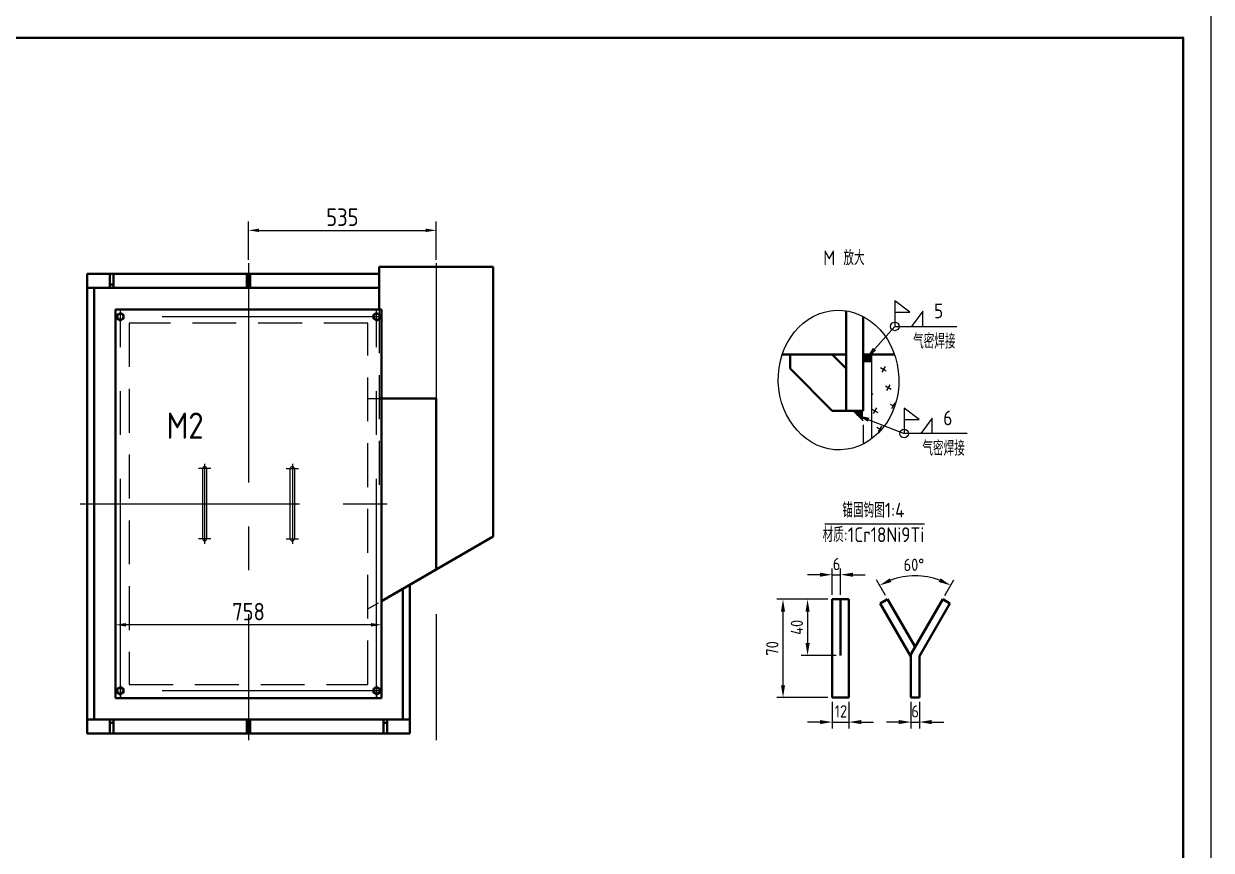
# Model space of a CAD drawing. Header units: millimetres. Extents: x 52110 to 400893, y -153728 to 31997.
# Drawn here: x 366107 to 369491, y -15738 to -13382 of the extents above; entities that cross this region are included whole.
import ezdxf

# ---------------------------------------------------------------- set-up
doc = ezdxf.new("R2010")
doc.units = ezdxf.units.MM
doc.header["$LTSCALE"] = 500
for name, pattern in [('CENTER', [2, 1.25, -0.25, 0.25, -0.25]), ('DASHED2', [0.375, 0.25, -0.125]), ('PHANTOM2', [1.25, 0.625, -0.125, 0.125, -0.125, 0.125, -0.125])]:
    doc.linetypes.add(name, pattern=pattern)
for name, color, linetype, lineweight in [('2D', 4, 'PHANTOM2', 20), ('BIAOZHU', 3, 'Continuous', 25), ('POU', 4, 'Continuous', 20), ('SHI', 7, 'Continuous', 40), ('SW', 8, 'Continuous', 20), ('WEN', 3, 'Continuous', 20), ('XI', 2, 'Continuous', 20), ('XU', 6, 'DASHED2', 20), ('ZHONG', 1, 'CENTER', 20)]:
    doc.layers.add(name, color=color, linetype=linetype, lineweight=lineweight)
doc.styles.add('GB', font='gbenor.shx', dxfattribs={"bigfont": 'gbcbig.shx'})
doc.styles.add('工程字', font='gbenor.shx', dxfattribs={"bigfont": 'gbcbig.shx'})
doc.dimstyles.new('GB-5', dxfattribs={"dimscale": 10, "dimtxt": 5, "dimasz": 3, "dimexe": 2.5, "dimexo": 1, "dimgap": 1.25, "dimtad": 1, "dimdsep": 46, "dimtxsty": '工程字', "dimcen": 5, "dimadec": 0, "dimazin": 0, "dimtfac": 0.7, "dimtix": 1, "dimtmove": 0, "dimatfit": 3, "dimfxl": 0, "dimtzin": 0, "dimarcsym": 0})
doc.dimstyles.new('ISO-25$0', dxfattribs={"dimscale": 40, "dimtxt": 3.5, "dimasz": 3.5, "dimexe": 1, "dimexo": 0.2, "dimgap": 1.2, "dimtad": 1, "dimtoh": 1, "dimdec": 1, "dimzin": 9, "dimdsep": 46, "dimtxsty": 'GB', "dimcen": 0, "dimclrd": 3, "dimclre": 3, "dimclrt": 256, "dimadec": 0, "dimazin": 2, "dimtfac": 1, "dimtdec": 1, "dimtix": 1, "dimtmove": 0, "dimatfit": 3, "dimldrblk": 'DOTSMALL', "dimfxl": 0, "dimlwd": -1, "dimlwe": 20, "dimarcsym": 0})
doc.dimstyles.get("Standard").update_dxf_attribs({"dimtxt": 0.18, "dimasz": 0.18, "dimexe": 0.18, "dimexo": 0.0625, "dimgap": 0.09, "dimtad": 0, "dimtih": 1, "dimtoh": 1, "dimdec": 4, "dimzin": 0, "dimdsep": 46, "dimtxsty": 'Standard', "dimcen": 0.09, "dimadec": 0, "dimazin": 0, "dimtfac": 1, "dimtdec": 4, "dimtofl": 0, "dimtmove": 0, "dimatfit": 3, "dimfxl": 0, "dimtolj": 1, "dimtzin": 0, "dimarcsym": 0})

# ---------------------------------------------------------------- blocks, each defined once
blk = doc.blocks.new('*D207')
at = {"layer": 'BIAOZHU', "color": 0, "lineweight": -2}
for p, q in [((366368.3, -15104.5), (366368.3, -15070.3)), ((367126.3, -15104.5), (367126.3, -15070.3)), ((367096.3, -15095.3), (366398.3, -15095.3))]:
    blk.add_line(p, q, dxfattribs=at)
at = {"layer": 'BIAOZHU', "color": 0}
for points in [[(366398.3, -15090.3), (366398.3, -15100.3), (366368.3, -15095.3)], [(367096.3, -15090.3), (367096.3, -15100.3), (367126.3, -15095.3)]]:
    blk.add_solid(points, dxfattribs=at)
at = {"layer": 'Defpoints', "color": 0}
for p in [(366368.3, -15095.3), (366368.3, -15114.5), (367126.3, -15114.5)]:
    blk.add_point(p, dxfattribs=at)
at = {"layer": 'BIAOZHU', "color": 0, "insert": (366747.3, -15057.8), "char_height": 50, "attachment_point": 5, "style": '工程字'}
blk.add_mtext('758', dxfattribs=at)
blk = doc.blocks.new('*D219')
at = {"layer": 'BIAOZHU', "color": 0, "lineweight": -2}
for p, q in [((366747.3, -14054.8), (366747.3, -13945.9)), ((366777.3, -13970.9), (367252.3, -13970.9)), ((367282.3, -14054.8), (367282.3, -13945.9))]:
    blk.add_line(p, q, dxfattribs=at)
at = {"layer": 'BIAOZHU', "color": 0}
for points in [[(366777.3, -13965.9), (366777.3, -13975.9), (366747.3, -13970.9)], [(367252.3, -13965.9), (367252.3, -13975.9), (367282.3, -13970.9)]]:
    blk.add_solid(points, dxfattribs=at)
at = {"layer": 'Defpoints', "color": 0}
for p in [(367282.3, -13970.9), (366747.3, -14064.8), (367282.3, -14064.8)]:
    blk.add_point(p, dxfattribs=at)
at = {"layer": 'BIAOZHU', "color": 0, "insert": (367014.8, -13933.4), "char_height": 50, "attachment_point": 5, "style": '工程字'}
blk.add_mtext('535', dxfattribs=at)
blk = doc.blocks.new('*D164')
at = {"layer": 'Defpoints', "color": 0}
for p in [(368635, -15302.6), (368659, -15302.6), (368659, -15372.6)]:
    blk.add_point(p, dxfattribs=at)
at = {"layer": 'WEN', "color": 3, "lineweight": 20}
for p, q in [((368635, -15315.1), (368635, -15390.6)), ((368659, -15315.1), (368659, -15390.6)), ((368600, -15372.6), (368565, -15372.6)), ((368635, -15372.6), (368659, -15372.6)), ((368694, -15372.6), (368729, -15372.6))]:
    blk.add_line(p, q, dxfattribs=at)
at = {"layer": 'WEN', "color": 3}
for points in [[(368600, -15366.7), (368600, -15378.4), (368635, -15372.6)], [(368694, -15366.7), (368694, -15378.4), (368659, -15372.6)]]:
    blk.add_solid(points, dxfattribs=at)
at = {"layer": 'WEN', "insert": (368647, -15342.1), "char_height": 35, "attachment_point": 5, "style": 'GB'}
blk.add_mtext('6', dxfattribs=at)
blk = doc.blocks.new('_DotSmall')
at = {"color": 0, "linetype": 'ByBlock', "const_width": 0.5}
blk.add_lwpolyline([(-0.0625, 0, 1), (0.0625, 0, 1)], format="xyb", close=True, dxfattribs=at)

msp = doc.modelspace()

# ---------------------------------------------------------------- hatches: boundary and pattern name
at = {"layer": 'POU'}
h = msp.add_hatch(dxfattribs=at)
h.set_pattern_fill('CROSS', color=256, scale=6, angle=-30, style=0)
h.set_pattern_definition([(330, (345576.686, -1495.75), (13.94557, -52.04557), [19.05, -57.15]), (240, (345589.698, -1492.264), (-52.04557, -13.94557), [19.05, -57.15])])
edge = h.paths.add_edge_path()
edge.add_ellipse((368428.81312, -14397.67741), major_axis=(5.74789, -198.96424), ratio=0.8630576181, start_angle=31.2355912, end_angle=109.99083263)
edge.add_line((368588.21925, -14324.99569), (368522.77338, -14324.99569))
edge.add_line((368522.77338, -14324.99569), (368522.77338, -14565.22782))
at = {"layer": 'WEN'}
h = msp.add_hatch(color=256, dxfattribs=at)
h.paths.add_polyline_path([(368522.77338, -14324.99569), (368522.77338, -14344.99569), (368498.77338, -14324.99569)], flags=17)
h.paths.add_polyline_path([(368522.77338, -14344.99569), (368498.77338, -14344.99569), (368498.77338, -14324.99569)])
for points in [[(368498.77338, -14344.99569), (368498.77338, -14324.99569), (368522.77338, -14344.99569)], [(368498.77338, -14484.99569), (368469.97338, -14484.99569), (368498.77338, -14513.79569)]]:
    msp.add_hatch(color=256, dxfattribs=at).paths.add_polyline_path(points)

# ---------------------------------------------------------------- linework, layer by layer
at = {"layer": '2D'}
for p, q in [((368498.77338, -14344.99569), (368522.77338, -14344.99569)), ((368522.77338, -14324.99569), (368522.77338, -14565.22782)), ((368498.77338, -14524.99569), (368498.77338, -14580.14175))]:
    msp.add_line(p, q, dxfattribs=at)
at = {"layer": 'SHI'}
for p, q in [((367119.75918, -14075.23089), (367119.75918, -14196.23089)), ((367444.75918, -14075.23089), (367119.75918, -14075.23089)), ((367444.75918, -14075.23089), (367444.75918, -14843.82816)), ((366747.25918, -14095.23089), (366287.25918, -14095.23089)), ((366287.25918, -15405.23089), (366287.25918, -14095.23089)), ((366352.25918, -14095.23089), (366352.25918, -14135.23089)), ((366362.25918, -14095.23089), (366352.25918, -14095.23089)), ((366362.25918, -14095.23089), (366362.25918, -14135.23089)), ((366742.25918, -14095.23089), (366742.25918, -14135.23089)), ((366752.25918, -14095.23089), (366742.25918, -14095.23089)), ((367119.75918, -14095.23089), (366747.25918, -14095.23089)), ((366752.25918, -14095.23089), (366752.25918, -14135.23089)), ((366287.25918, -14135.23089), (366747.25918, -14135.23089)), ((366307.25918, -15365.23089), (366307.25918, -14135.23089)), ((366362.25918, -14125.23089), (366352.25918, -14125.23089)), ((366752.25918, -14125.23089), (366742.25918, -14125.23089)), ((366747.25918, -14135.23089), (367119.75918, -14135.23089)), ((367126.25918, -14196.23089), (366368.25918, -14196.23089)), ((366368.25918, -14196.23089), (366368.25918, -15304.23089)), ((367126.25918, -14196.23089), (367126.25918, -15304.23089)), ((368450.77338, -14484.99569), (368450.77338, -14200.50797)), ((368498.77338, -14484.99569), (368498.77338, -14216.59605)), ((368268.33625, -14324.99569), (368450.77338, -14324.99569)), ((368290.77338, -14364.99569), (368290.77338, -14324.99569)), ((368410.77338, -14324.99569), (368450.77338, -14364.99569)), ((368498.77338, -14324.99569), (368588.21925, -14324.99569)), ((368410.77338, -14484.99569), (368290.77338, -14364.99569)), ((367119.75918, -14450.23089), (367282.25918, -14450.23089)), ((367282.25918, -14450.23089), (367282.25918, -14937.64758)), ((368450.77338, -14484.99569), (368410.77338, -14484.99569)), ((368498.77338, -14484.99569), (368450.77338, -14484.99569)), ((367126.25918, -15027.71422), (367444.75918, -14843.82816)), ((367207.25918, -15405.23089), (367207.25918, -14980.94885)), ((367187.25918, -15365.23089), (367187.25918, -14992.49586)), ((368410.42092, -15022.58198), (368458.42092, -15022.58198)), ((368410.42092, -15022.58198), (368410.42092, -15302.58198)), ((368434.42092, -15022.58198), (368434.42092, -15182.58198)), ((368458.42092, -15022.58198), (368458.42092, -15302.58198)), ((368547.65072, -15034.58198), (368568.43533, -15022.58198)), ((368568.43533, -15022.58198), (368646.95497, -15158.58198)), ((368725.47461, -15022.58198), (368636.56267, -15176.58198)), ((368746.25922, -15034.58198), (368725.47461, -15022.58198)), ((368547.65072, -15034.58198), (368634.95497, -15185.79737)), ((368746.25922, -15034.58198), (368660.56267, -15183.01276)), ((368634.95497, -15182.58198), (368634.95497, -15302.58198)), ((368658.95497, -15189.01276), (368658.95497, -15302.58198)), ((367126.25918, -15304.23089), (366368.25918, -15304.23089)), ((368410.42092, -15302.58198), (368458.42092, -15302.58198)), ((368634.95497, -15302.58198), (368658.95497, -15302.58198)), ((366287.25918, -15365.23089), (367207.25918, -15365.23089)), ((366352.25918, -15405.23089), (366352.25918, -15365.23089)), ((366362.25918, -15375.23089), (366352.25918, -15375.23089)), ((366362.25918, -15405.23089), (366362.25918, -15365.23089)), ((366742.25918, -15405.23089), (366742.25918, -15365.23089)), ((366752.25918, -15375.23089), (366742.25918, -15375.23089)), ((366752.25918, -15405.23089), (366752.25918, -15365.23089)), ((367132.25918, -15405.23089), (367132.25918, -15365.23089)), ((367132.25918, -15375.23089), (367142.25918, -15375.23089)), ((367142.25918, -15405.23089), (367142.25918, -15365.23089)), ((367207.25918, -15405.23089), (366287.25918, -15405.23089)), ((366362.25918, -15405.23089), (366352.25918, -15405.23089)), ((366752.25918, -15405.23089), (366742.25918, -15405.23089)), ((367132.25918, -15405.23089), (367142.25918, -15405.23089))]:
    msp.add_line(p, q, dxfattribs=at)
for points in [[(362962.77169, -18013.99791), (369410.77169, -18013.99791), (369410.77169, -13421.99791), (362962.77169, -13421.99791)], [(367121.25918, -14212.03473), (367112.25918, -14206.83858), (367103.25918, -14212.03473), (367103.25918, -14222.42704), (367112.25918, -14227.62319), (367121.25918, -14222.42704)], [(366373.25918, -15288.42704), (366382.25918, -15293.62319), (366391.25918, -15288.42704), (366391.25918, -15278.03473), (366382.25918, -15272.83858), (366373.25918, -15278.03473)], [(367121.25918, -15288.42704), (367112.25918, -15293.62319), (367103.25918, -15288.42704), (367103.25918, -15278.03473), (367112.25918, -15272.83858), (367121.25918, -15278.03473)]]:
    msp.add_lwpolyline(points, close=True, dxfattribs=at)
for points in [[(366382.25918, -14206.83858), (366373.25918, -14212.03473), (366373.25918, -14222.42704), (366382.25918, -14227.62319)], [(366382.25918, -14206.83858), (366391.25918, -14212.03473), (366391.25918, -14222.42704), (366382.25918, -14227.62319)]]:
    msp.add_lwpolyline(points, dxfattribs=at)
for centre in [(366382.25918, -14217.23089), (367112.25918, -14217.23089), (366382.25918, -15283.23089), (367112.25918, -15283.23089)]:
    msp.add_circle(centre, 9, dxfattribs=at)
for centre in [(368646.95497, -15182.58198), (368670.95497, -15189.01276)]:
    msp.add_arc(centre, 12, 150, 180, dxfattribs=at)
at = {"layer": 'SW'}
for p, q in [((366616.25918, -14650.23089), (366616.25918, -14850.23089)), ((366628.25918, -14850.23089), (366628.25918, -14650.23089)), ((366866.25918, -14850.23089), (366866.25918, -14650.23089)), ((366878.25918, -14650.23089), (366878.25918, -14850.23089))]:
    msp.add_line(p, q, dxfattribs=at)
for centre, start, end in [((366622.25918, -14650.23089), 0, 180), ((366872.25918, -14650.23089), 0, 180), ((366622.25918, -14850.23089), 180, 0), ((366872.25918, -14850.23089), 180, 0)]:
    msp.add_arc(centre, 6, start, end, dxfattribs=at)
at = {"layer": 'WEN'}
for p, q in [((367119.75918, -14075.23089), (367188.05567, -14075.23089)), ((368632.09753, -14204.43286), (368588.85595, -14172.25716)), ((368588.85595, -14172.25716), (368588.85595, -14244.59366)), ((368588.85595, -14204.43286), (368632.09753, -14204.43286)), ((368669.22373, -14201.35208), (368637.04802, -14244.59366)), ((368669.22373, -14244.59366), (368669.22373, -14201.35208)), ((368588.85595, -14244.59366), (368765.43354, -14244.59366)), ((368522.77338, -14344.99569), (368498.77338, -14324.99569)), ((368615.34914, -14477.50487), (368615.34914, -14549.84137)), ((368658.59073, -14509.68058), (368615.34914, -14477.50487)), ((368469.97338, -14484.99569), (368498.77338, -14513.79569)), ((368615.34914, -14509.68058), (368658.59073, -14509.68058)), ((368695.71693, -14506.59979), (368663.54122, -14549.84137)), ((368695.71693, -14549.84137), (368695.71693, -14506.59979)), ((368794.80533, -14549.84137), (368615.34914, -14549.84137)), ((368389.57975, -14807.06298), (368673.8579, -14807.06298))]:
    msp.add_line(p, q, dxfattribs=at)
at = {"layer": 'WEN', "color": 3, "lineweight": 20}
for p, q in [((368375.42092, -14952.58198), (368340.42092, -14952.58198)), ((368410.42092, -15010.08198), (368410.42092, -14934.58198)), ((368410.42092, -14952.58198), (368434.42092, -14952.58198)), ((368434.42092, -15010.08198), (368434.42092, -14934.58198)), ((368469.42092, -14952.58198), (368504.42092, -14952.58198)), ((368562.18533, -15011.75667), (368536.53247, -14967.32461)), ((368731.72461, -15011.75667), (368757.37747, -14967.32461)), ((368397.92092, -15022.58198), (368252.42092, -15022.58198)), ((368397.92092, -15022.58198), (368322.42092, -15022.58198)), ((368270.42092, -15267.58198), (368270.42092, -15057.58198)), ((368340.42092, -15057.58198), (368340.42092, -15147.58198)), ((368421.92092, -15182.58198), (368322.42092, -15182.58198)), ((368397.92092, -15302.58198), (368252.42092, -15302.58198)), ((368410.42092, -15315.08198), (368410.42092, -15390.58198)), ((368458.42092, -15315.08198), (368458.42092, -15390.58198)), ((368375.42092, -15372.58198), (368340.42092, -15372.58198)), ((368410.42092, -15372.58198), (368458.42092, -15372.58198)), ((368493.42092, -15372.58198), (368528.42092, -15372.58198))]:
    msp.add_line(p, q, dxfattribs=at)
at = {"layer": 'WEN'}
for centre in [(368588.85595, -14244.59366), (368615.34914, -14549.84137)]:
    msp.add_circle(centre, 12.31371, dxfattribs=at)
at = {"layer": 'WEN', "color": 3, "lineweight": 20}
msp.add_arc((368646.95497, -15158.58198), 202.84499, 69.89843657, 110.10156343, dxfattribs=at)
at = {"layer": 'WEN'}
msp.add_ellipse((368428.81312, -14397.67741), major_axis=(5.74789, -198.96424), ratio=0.8630576181, dxfattribs=at)
at = {"layer": 'WEN', "color": 3}
for points in [[(368375.42092, -14946.74865), (368375.42092, -14958.41532), (368410.42092, -14952.58198)], [(368469.42092, -14946.74865), (368469.42092, -14958.41532), (368434.42092, -14952.58198)], [(368579.71008, -14973.37793), (368574.77017, -14962.80871), (368545.53247, -14982.91307)], [(368719.13977, -14962.80871), (368714.19986, -14973.37793), (368748.37747, -14982.91307)], [(368264.58759, -15057.58198), (368276.25426, -15057.58198), (368270.42092, -15022.58198)], [(368334.58759, -15057.58198), (368346.25426, -15057.58198), (368340.42092, -15022.58198)], [(368334.58759, -15147.58198), (368346.25426, -15147.58198), (368340.42092, -15182.58198)], [(368264.58759, -15267.58198), (368276.25426, -15267.58198), (368270.42092, -15302.58198)], [(368375.42092, -15366.74865), (368375.42092, -15378.41532), (368410.42092, -15372.58198)], [(368493.42092, -15366.74865), (368493.42092, -15378.41532), (368458.42092, -15372.58198)]]:
    msp.add_solid(points, dxfattribs=at)
at = {"layer": 'XI'}
msp.add_lwpolyline([(362762.77169, -18093.99791), (369490.77169, -18093.99791), (369490.77169, -13341.99791), (362762.77169, -13341.99791)], close=True, dxfattribs=at)
at = {"layer": 'XU'}
for p, q in [((367119.75918, -14196.23089), (367119.75918, -14750.23089)), ((367087.25918, -14450.23089), (367117.48568, -14450.23089)), ((367087.25918, -15050.23089), (367117.37637, -15032.84272))]:
    msp.add_line(p, q, dxfattribs=at)
msp.add_lwpolyline([(367087.25918, -15265.23089), (367087.25918, -14235.23089), (366407.25918, -14235.23089), (366407.25918, -15265.23089)], close=True, dxfattribs=at)
at = {"layer": 'ZHONG'}
for p, q in [((366747.25918, -14064.84298), (366747.25918, -15424.15201)), ((367282.25918, -14064.84298), (367282.25918, -15424.15201)), ((366382.25918, -15304.23089), (366382.25918, -14196.23089)), ((366382.25918, -14232.46133), (366382.25918, -14196.73089)), ((367112.25918, -15304.23089), (367112.25918, -14196.23089)), ((367112.25918, -14232.46133), (367112.25918, -14196.73089)), ((367126.25918, -14217.23089), (366382.25918, -14217.23089)), ((366640.10596, -14650.23089), (366604.41241, -14650.23089)), ((366622.25918, -14636.2601), (366622.25918, -14864.20167)), ((366854.41241, -14650.23089), (366890.10596, -14650.23089)), ((366872.25918, -14636.2601), (366872.25918, -14864.20167)), ((366267.25918, -14750.23089), (367212.51479, -14750.23089)), ((366640.10596, -14850.23089), (366604.41241, -14850.23089)), ((366854.41241, -14850.23089), (366890.10596, -14850.23089)), ((366382.25918, -15268.00044), (366382.25918, -15303.73089)), ((367126.25918, -15283.23089), (366382.25918, -15283.23089)), ((367112.25918, -15268.00044), (367112.25918, -15303.73089))]:
    msp.add_line(p, q, dxfattribs=at)

# ---------------------------------------------------------------- texts
at = {"layer": 'BIAOZHU', "style": 'GB'}
msp.add_text('M2', height=75, dxfattribs=at).set_placement((366513.41241, -14565.1685))
at = {"layer": 'WEN', "style": 'GB'}
for s, p in [('5', (368700.77072, -14221.48716)), ('气密焊接', (368641.08693, -14308.06955)), ('6', (368727.26392, -14526.73487)), ('气密焊接', (368667.58012, -14613.31726))]:
    msp.add_text(s, height=42, dxfattribs=at).set_placement(p)
at = {"layer": 'WEN', "insert": (368384.82197, -14070.45155), "char_height": 42, "width": 641.13444, "attachment_point": 7, "style": 'GB'}
msp.add_mtext('M 放大', dxfattribs=at)
at = {"layer": 'WEN', "color": 3, "attachment_point": 5, "style": 'GB'}
for s, insert, char_height in [('锚固钩图1:4\\P材质:1Cr18Ni9Ti', (368528.21901, -14803.51728), 42), ('6', (368423.1411, -14922.08198), 35), ('12', (368435.49884, -15342.08198), 35)]:
    msp.add_mtext(s, dxfattribs=dict(at, insert=insert, char_height=char_height))
at = {"layer": 'WEN', "color": 3, "char_height": 35, "attachment_point": 5, "style": 'GB'}
for s, insert, rotation in [('60°', (368643.449, -14924.29815), 0.85734637), ('40', (368309.92092, -15102.58198), 90), ('70', (368239.92092, -15162.58198), 90)]:
    msp.add_mtext(s, dxfattribs=dict(at, insert=insert, rotation=rotation))

# ---------------------------------------------------------------- dimensions: what is measured, and where the dimension line sits
at = {"layer": 'BIAOZHU'}
for base, p1, p2, picture, middle in [((367282.25918, -13970.92907), (366747.25918, -14064.84298), (367282.25918, -14064.84298), '*D219', (367014.75918, -13933.42907)), ((366368.25918, -15095.30941), (367126.25918, -15114.50189), (366368.25918, -15114.50189), '*D207', (366747.25918, -15057.80941))]:
    dim = msp.add_linear_dim(base=base, p1=p1, p2=p2, dimstyle='GB-5', override={"dimfxl": 0.09}, dxfattribs=at)
    dim.commit()
    dim.dimension.update_dxf_attribs({"geometry": picture, "text_midpoint": middle})
at = {"layer": 'WEN', "color": 3}
dim = msp.add_linear_dim(base=(368658.95497, -15372.58198), p1=(368634.95497, -15302.58198), p2=(368658.95497, -15302.58198), dimstyle='ISO-25$0', override={"dimscale": 10, "dimexe": 1.8, "dimexo": 1.25, "dimgap": 1.3, "dimtoh": 0, "dimdec": 2, "dimlfac": 0.25, "dimzin": 8, "dimazin": 0, "dimtdec": 2, "dimlwd": 20}, dxfattribs=at)
dim.commit()
dim.dimension.update_dxf_attribs({"geometry": '*D164', "text_midpoint": (368646.95497, -15342.08198)})

# ---------------------------------------------------------------- leaders
at = {"layer": 'WEN'}
for points in [[(368507.20431, -14336.63845), (368588.85595, -14244.59366)], [(368480.74138, -14497.77864), (368615.34914, -14549.84137)]]:
    msp.add_leader(points, dimstyle='Standard', override={"dimscale": 10, "dimtxt": 3.5, "dimasz": 3.6, "dimexe": 1.8, "dimexo": 0, "dimgap": 1, "dimtad": 1, "dimtih": 0, "dimtoh": 0, "dimzin": 12, "dimcen": 0, "dimtdec": 0, "dimtix": 1, "dimtofl": 1}, dxfattribs=at)

doc.saveas('drawing.dxf')
